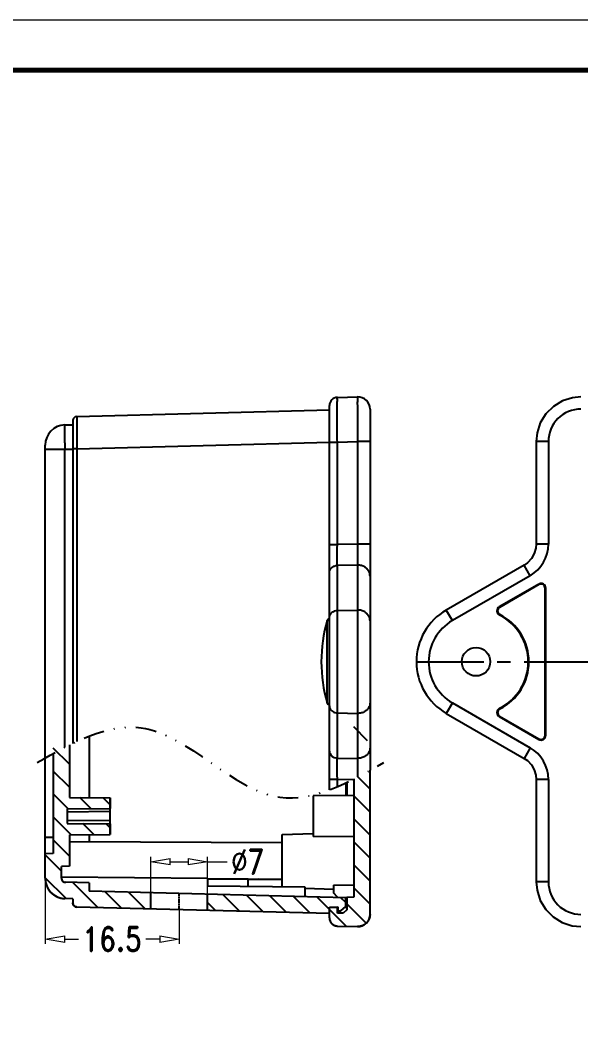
# Model space of a CAD drawing. Header units: millimetres. Extents: x 2271 to 2628, y -147 to 100.
# Drawn here: x 2429.2 to 2498.3, y -23.6 to 100.3 of the extents above; entities that cross this region are included whole.
import ezdxf

# ---------------------------------------------------------------- set-up
doc = ezdxf.new("R2010")
doc.units = ezdxf.units.MM
doc.linetypes.add('CENTER', pattern=[50.8, 31.75, -6.35, 6.35, -6.35])
doc.linetypes.add('DIVIDE', pattern=[31.75, 12.7, -6.35, 0, -6.35, 0, -6.35])
doc.layers.add('06___PRT_ALL_SURFS', color=7, linetype='Continuous')
doc.layers.add('dim', color=3, linetype='Continuous', lineweight=9)
doc.layers.add('from', color=7, linetype='Continuous', lineweight=13)
doc.styles.add('ROMAND', font='romand.shx', dxfattribs={"width": 0.8, "bigfont": 'gbcbig.shx'})
doc.dimstyles.new('YanXiu', dxfattribs={"dimtxt": 2.5, "dimasz": 2.2, "dimexe": 1, "dimexo": 0, "dimgap": 0.66, "dimtad": 0, "dimzin": 1, "dimdsep": 46, "dimtxsty": 'ROMAND', "dimblk": 'CLOSEDBLANK', "dimcen": 0, "dimclrd": 3, "dimclre": 3, "dimclrt": 7, "dimazin": 0, "dimtfac": 1, "dimtofl": 0, "dimtmove": 0, "dimatfit": 3, "dimldrblk": 'CLOSEDBLANK', "dimfxl": 0, "dimlwd": 5, "dimlwe": 5, "dimarcsym": 0})

# ---------------------------------------------------------------- blocks, each defined once
blk = doc.blocks.new('_ClosedBlank')
at = {"color": 0, "linetype": 'ByBlock', "lineweight": -2}
for p, q in [((-1, 0.167), (0, 0)), ((-1, 0.167), (-1, -0.167)), ((0, 0), (-1, -0.167))]:
    blk.add_line(p, q, dxfattribs=at)
blk = doc.blocks.new('*D25')
at = {"layer": 'Defpoints', "color": 0}
for p in [(2432.33, -5.31), (2448.83, -9.17), (2448.83, -12.79)]:
    blk.add_point(p, dxfattribs=at)
at = {"layer": 'dim', "color": 3, "lineweight": 5}
for p, q in [((2432.33, -5.31), (2432.33, -13.39)), ((2448.83, -9.17), (2448.83, -13.39)), ((2434.73, -12.79), (2436.44, -12.79)), ((2446.43, -12.79), (2444.73, -12.79))]:
    blk.add_line(p, q, dxfattribs=at)
at = {"layer": 'dim', "color": 3, "lineweight": 5, "xscale": 2.4, "yscale": 2.4, "zscale": 2.4, "rotation": 180}
blk.add_blockref('_ClosedBlank', (2432.33, -12.79), dxfattribs=at)
at = {"layer": 'dim', "color": 3, "lineweight": 5, "xscale": 2.4, "yscale": 2.4, "zscale": 2.4}
blk.add_blockref('_ClosedBlank', (2448.83, -12.79), dxfattribs=at)
at = {"layer": 'dim', "color": 7, "insert": (2440.58, -12.79), "char_height": 3, "attachment_point": 5, "style": 'ROMAND'}
blk.add_mtext('16.5', dxfattribs=at)
blk = doc.blocks.new('*D26')
at = {"layer": 'Defpoints', "color": 0}
for p in [(2452.33, -3.27), (2445.33, -7.08), (2452.33, -7.26)]:
    blk.add_point(p, dxfattribs=at)
at = {"layer": 'dim', "color": 3, "lineweight": 5}
for p, q in [((2445.33, -7.08), (2445.33, -2.67)), ((2447.73, -3.27), (2449.93, -3.27)), ((2452.33, -7.26), (2452.33, -2.67)), ((2452.33, -3.27), (2454.73, -3.27))]:
    blk.add_line(p, q, dxfattribs=at)
at = {"layer": 'dim', "color": 3, "lineweight": 5, "xscale": 2.4, "yscale": 2.4, "zscale": 2.4, "rotation": 180}
blk.add_blockref('_ClosedBlank', (2445.33, -3.27), dxfattribs=at)
at = {"layer": 'dim', "color": 3, "lineweight": 5, "xscale": 2.4, "yscale": 2.4, "zscale": 2.4}
blk.add_blockref('_ClosedBlank', (2452.33, -3.27), dxfattribs=at)
at = {"layer": 'dim', "color": 7, "insert": (2457.28, -3.27), "char_height": 3, "attachment_point": 5, "style": 'ROMAND'}
blk.add_mtext('%%c7', dxfattribs=at)

msp = doc.modelspace()

# ---------------------------------------------------------------- linework, layer by layer
at = {"color": 7, "linetype": 'Continuous'}
for p, q in [((2468.308, 53.868), (2470.795, 53.933)), ((2436.229, 51.528), (2467.334, 52.342)), ((2467.334, 5.585), (2467.334, 52.868)), ((2472.334, 52.433), (2472.334, 7.987)), ((2435.743, 51.028), (2435.743, 11.297)), ((2434.769, 50.489), (2435.743, 50.515)), ((2436.229, 47.529), (2467.334, 48.344)), ((2467.334, 48.37), (2468.308, 48.37)), ((2468.308, 48.37), (2470.795, 48.435)), ((2468.308, 35.79), (2468.308, 48.37)), ((2472.334, 48.435), (2470.795, 48.435)), ((2470.795, 48.435), (2470.795, 35.828)), ((2494.3, 48.435), (2492.8, 48.435)), ((2492.8, 48.435), (2492.8, 35.828)), ((2494.3, 48.435), (2494.3, 35.828)), ((2434.769, 47.49), (2435.743, 47.516)), ((2436.229, 47.529), (2435.743, 47.529)), ((2436.229, 47.529), (2436.229, 11.527)), ((2467.334, 35.79), (2468.308, 35.79)), ((2470.795, 35.828), (2468.308, 35.79)), ((2472.334, 35.828), (2470.795, 35.828)), ((2494.3, 35.828), (2492.8, 35.828)), ((2470.795, 33.23), (2468.308, 33.193)), ((2468.308, 9.492), (2468.308, 33.193)), ((2470.795, 33.23), (2470.795, 9.454)), ((2491.301, 33.231), (2481.72, 27.7)), ((2492.051, 31.932), (2491.301, 33.231)), ((2492.051, 31.932), (2482.47, 26.401)), ((2493.101, 30.899), (2488.248, 28.098)), ((2493.141, 30.829), (2488.288, 28.028)), ((2493.101, 30.899), (2493.141, 30.829)), ((2493.972, 30.396), (2493.891, 30.396)), ((2493.891, 12.288), (2493.891, 30.396)), ((2493.972, 12.288), (2493.972, 30.396)), ((2468.308, 27.643), (2470.795, 27.699)), ((2482.47, 26.401), (2481.72, 27.7)), ((2488.248, 28.098), (2488.288, 28.028)), ((2467.068, 16.257), (2467.068, 26.428)), ((2488.277, 27.076), (2488.314, 27.148)), ((2482.47, 16.284), (2481.72, 14.985)), ((2482.47, 16.284), (2492.051, 10.752)), ((2468.308, 15.041), (2470.795, 14.985)), ((2481.72, 14.985), (2491.301, 9.453)), ((2488.277, 15.608), (2488.314, 15.536)), ((2488.248, 14.587), (2488.288, 14.657)), ((2488.248, 14.587), (2493.101, 11.785)), ((2488.288, 14.657), (2493.141, 11.855)), ((2437.743, 12.18), (2437.743, 4.615)), ((2493.101, 11.785), (2493.141, 11.855)), ((2493.972, 12.288), (2493.891, 12.288)), ((2433.334, 10.052), (2433.334, -2.253)), ((2433.334, 10.052), (2433.334, -2.253)), ((2435.334, 11.097), (2435.334, 4.636)), ((2435.334, 11.097), (2435.334, 4.636)), ((2492.051, 10.752), (2491.301, 9.453)), ((2432.334, -5.306), (2432.334, 9.501)), ((2468.308, 9.492), (2470.795, 9.454)), ((2472.334, -9.749), (2472.334, 7.987)), ((2472.334, -9.749), (2472.334, 7.987)), ((2467.334, 6.894), (2468.308, 6.894)), ((2468.308, 5.978), (2468.308, 6.894)), ((2468.308, 6.894), (2470.208, 6.866)), ((2469.334, 6.44), (2469.334, 4.877)), ((2469.484, 6.511), (2469.484, 4.878)), ((2470.334, 6.929), (2470.334, -7.613)), ((2470.334, 6.929), (2470.334, -7.613)), ((2494.3, 6.857), (2492.8, 6.857)), ((2492.8, 6.857), (2492.8, -5.75)), ((2494.3, 6.857), (2494.3, -5.75)), ((2435.334, 4.636), (2440.334, 4.592)), ((2435.334, 4.636), (2440.334, 4.592)), ((2440.334, 4.592), (2440.334, 3.292)), ((2440.334, 0.092), (2440.334, 4.592)), ((2470.334, 4.886), (2465.334, 4.842)), ((2465.334, 4.841), (2465.334, -0.157)), ((2435.034, 3.246), (2440.334, 3.292)), ((2435.034, 3.246), (2440.334, 3.292)), ((2435.034, 3.246), (2435.034, 1.438)), ((2435.034, 3.246), (2435.034, 1.438)), ((2440.334, 2.892), (2435.034, 2.846)), ((2435.034, 1.838), (2440.334, 1.792)), ((2435.034, 1.438), (2440.334, 1.392)), ((2435.034, 1.438), (2440.334, 1.392)), ((2440.334, 1.392), (2440.334, 0.092)), ((2435.334, 0.049), (2440.334, 0.092)), ((2435.334, 0.049), (2440.334, 0.092)), ((2435.334, 0.049), (2435.334, -3.806)), ((2435.334, 0.049), (2435.334, -3.806)), ((2437.743, 0.07), (2437.743, -0.779)), ((2461.534, 0.092), (2465.33, 0.225)), ((2461.534, -6.367), (2461.534, 0.092)), ((2433.334, -0.306), (2432.334, -0.306)), ((2435.334, -0.766), (2461.534, -0.904)), ((2470.334, -0.201), (2465.334, -0.158)), ((2433.334, -2.253), (2432.334, -2.306)), ((2433.334, -2.253), (2432.334, -2.306)), ((2432.334, -5.306), (2432.334, -2.306)), ((2435.334, -3.806), (2434.334, -3.858)), ((2435.334, -3.806), (2434.334, -3.858)), ((2434.334, -5.306), (2434.334, -3.858)), ((2434.334, -5.306), (2434.334, -3.858)), ((2452.334, -5.314), (2434.334, -5.157)), ((2437.743, -5.882), (2434.821, -5.805)), ((2437.743, -5.882), (2434.821, -5.805)), ((2437.743, -5.882), (2437.743, -6.882)), ((2437.743, -5.882), (2437.743, -6.882)), ((2452.334, -5.314), (2452.334, -6.287)), ((2457.334, -6.331), (2457.334, -5.399)), ((2457.334, -5.434), (2461.534, -5.412)), ((2461.534, -5.506), (2458.545, -5.428)), ((2467.834, -6.16), (2470.334, -6.094)), ((2467.834, -6.16), (2467.834, -7.102)), ((2494.3, -5.75), (2492.8, -5.75)), ((2469.334, -7.71), (2437.743, -6.882)), ((2469.334, -7.71), (2437.743, -6.882)), ((2464.334, -6.392), (2452.334, -6.287)), ((2464.33, -6.505), (2467.834, -6.628)), ((2464.334, -7.579), (2464.334, -6.392)), ((2468.334, -7.619), (2467.834, -7.102)), ((2435.743, -7.83), (2434.769, -7.805)), ((2435.743, -7.83), (2434.769, -7.805)), ((2435.743, -7.83), (2435.743, -8.344)), ((2435.743, -7.83), (2435.743, -8.344)), ((2468.334, -7.619), (2469.484, -7.66)), ((2469.334, -8.787), (2469.334, -7.654)), ((2469.334, -8.787), (2469.334, -7.71)), ((2470.334, -7.613), (2469.484, -7.658)), ((2470.334, -7.613), (2469.484, -7.658)), ((2469.484, -7.658), (2469.484, -9.189)), ((2469.484, -7.658), (2469.484, -9.189)), ((2467.334, -9.658), (2436.229, -8.843)), ((2467.334, -9.658), (2436.229, -8.843)), ((2467.334, -8.857), (2468.384, -8.82)), ((2467.334, -8.857), (2468.384, -8.82)), ((2467.334, -9.658), (2467.334, -8.857)), ((2467.334, -10.184), (2467.334, -8.857)), ((2468.388, -8.921), (2467.334, -8.957)), ((2468.334, -8.922), (2467.334, -8.957)), ((2467.334, -10.184), (2467.334, -8.957)), ((2468.334, -9.609), (2468.334, -8.922)), ((2468.334, -9.609), (2468.334, -8.922)), ((2469.014, -9.609), (2468.334, -9.609)), ((2469.014, -9.609), (2468.334, -9.609)), ((2468.384, -8.82), (2468.384, -9.32)), ((2468.384, -8.82), (2468.384, -9.32)), ((2468.384, -9.32), (2468.734, -9.32)), ((2468.384, -9.32), (2468.734, -9.32)), ((2468.734, -9.32), (2469.334, -8.787)), ((2468.734, -9.32), (2469.334, -8.787)), ((2469.484, -9.189), (2469.014, -9.609)), ((2469.484, -9.189), (2469.014, -9.609)), ((2469.484, -8.882), (2469.217, -8.892)), ((2468.308, -11.183), (2470.795, -11.248)), ((2468.308, -11.183), (2470.795, -11.248))]:
    msp.add_line(p, q, dxfattribs=at)
at = {"color": 1, "linetype": 'CENTER', "ltscale": 0.260729}
msp.add_line((2478.05, 21.342), (2612.732, 21.342), dxfattribs=at)
at = {"color": 5, "linetype": 'Continuous'}
for p, q in [((2472.034, 11.621), (2470.334, 13.321)), ((2435.334, 8.723), (2433.334, 10.723)), ((2435.334, 5.894), (2433.334, 7.894)), ((2472.334, 5.664), (2470.82, 7.178)), ((2435.153, 3.247), (2433.334, 5.066)), ((2437.957, 3.271), (2436.604, 4.625)), ((2440.334, 3.723), (2439.457, 4.6)), ((2472.334, 2.835), (2470.334, 4.835)), ((2435.521, 0.05), (2433.334, 2.237)), ((2438.325, 0.075), (2436.979, 1.421)), ((2440.334, 0.894), (2439.832, 1.397)), ((2472.334, 0.007), (2470.334, 2.007)), ((2435.334, -2.591), (2433.334, -0.591)), ((2472.334, -2.822), (2470.334, -0.822)), ((2434.334, -4.419), (2432.334, -2.419)), ((2472.334, -5.65), (2470.334, -3.65)), ((2434.894, -7.808), (2432.334, -5.248)), ((2438.826, -8.911), (2435.744, -5.83)), ((2441.731, -8.987), (2439.676, -6.933)), ((2444.635, -9.063), (2442.581, -7.009)), ((2456.253, -9.368), (2454.198, -7.313)), ((2459.157, -9.444), (2457.103, -7.389)), ((2472.334, -8.478), (2470.334, -6.478)), ((2453.348, -9.292), (2452.334, -8.277)), ((2462.062, -9.52), (2460.007, -7.465)), ((2464.966, -9.596), (2462.912, -7.541)), ((2467.334, -9.135), (2465.816, -7.617)), ((2469.334, -8.307), (2468.721, -7.693)), ((2471.866, -10.838), (2469.484, -8.457)), ((2469.411, -11.212), (2467.334, -9.135))]:
    msp.add_line(p, q, dxfattribs=at)
at = {"color": 6}
for p, q in [((2445.334, -9.082), (2445.334, -7.081)), ((2452.334, -9.265), (2452.334, -7.264))]:
    msp.add_line(p, q, dxfattribs=at)
at = {"color": 1, "linetype": 'CENTER', "ltscale": 0.016005}
msp.add_line((2448.834, -9.173), (2448.834, -7.173), dxfattribs=at)
at = {"color": 7, "linetype": 'Continuous'}
for points in [[(2498.299, 53.933), (2497.265, 53.835), (2496.025, 53.441), (2494.91, 52.765), (2493.985, 51.845), (2493.303, 50.732), (2492.902, 49.492), (2492.8, 48.435)], [(2492.8, 35.828), (2492.759, 35.333), (2492.561, 34.655), (2492.21, 34.041), (2491.724, 33.526), (2491.301, 33.231)], [(2491.301, 9.453), (2491.71, 9.169), (2492.199, 8.658), (2492.554, 8.046), (2492.756, 7.369), (2492.8, 6.857)], [(2492.8, -5.75), (2492.898, -6.784), (2493.292, -8.024), (2493.968, -9.139), (2494.888, -10.064), (2496.001, -10.746), (2497.241, -11.146), (2498.299, -11.249)]]:
    msp.add_lwpolyline(points, dxfattribs=at)
msp.add_circle((2485.391, 21.342), 1.75, dxfattribs=at)
for centre, radius, start, end in [((2468.334, 52.868), 1, 91.49992, 179.99698), ((2470.834, 52.433), 1.5, 0.00117, 91.49997), ((2498.298, 48.435), 3.998, 89.99232, 180.00768), ((2436.243, 51.028), 0.5, 91.49981, 179.99264), ((2489.802, 35.828), 4.498, 299.99933, 0.00056), ((2493.391, 30.396), 0.581, 0, 120), ((2493.391, 30.396), 0.5, 0, 120), ((2485.391, 21.342), 7.341, 120, 240), ((2488.538, 27.595), 0.581, 120, 243.28019), ((2488.538, 27.595), 0.5, 120, 243.28019), ((2484.334, 21.342), 18, 163.58886, 196.41114), ((2467.355, 26.343), 0.3, 94.03587, 163.58886), ((2485.391, 21.342), 5.841, 120, 240), ((2485.391, 21.342), 6.419, 296.71981, 63.28019), ((2485.391, 21.342), 6.5, 296.71981, 63.28019), ((2467.355, 16.341), 0.3, 196.41114, 265.96413), ((2488.538, 15.09), 0.581, 116.71981, 240), ((2488.538, 15.09), 0.5, 116.71981, 240), ((2493.391, 12.288), 0.581, 240, 0), ((2493.391, 12.288), 0.5, 240, 0), ((2489.802, 6.857), 4.498, 359.99845, 60.00166), ((2434.834, -5.306), 2.5, 180, 268.5), ((2434.834, -5.306), 0.5, 180, 268.5), ((2498.298, -5.751), 3.998, 179.99232, 270.00768), ((2436.243, -8.344), 0.5, 180, 268.5), ((2470.834, -9.749), 1.5, 268.5, 0), ((2468.334, -10.184), 1, 180, 268.5)]:
    msp.add_arc(centre, radius, start, end, dxfattribs=at)
at = {"color": 7, "linetype": 'Continuous', "extrusion": (0, 0, -1)}
msp.add_ellipse((2284.436, -3.158), major_axis=(-364.561, 0), ratio=0.0069816, start_param=-2.0649226, end_param=-2.0494094, dxfattribs=at)
at = {"color": 7, "linetype": 'Continuous'}
for points, start_tangent, end_tangent in [([(2468.308, 48.37), (2468.303, 49.593), (2468.299, 50.755), (2468.297, 51.798), (2468.297, 52.668), (2468.299, 53.323), (2468.303, 53.73), (2468.308, 53.868)], (-0.0047572, 0.9999887), (0.9992815, 0.0379016)), ([(2470.795, 53.933), (2470.787, 53.795), (2470.782, 53.388), (2470.779, 52.733), (2470.779, 51.863), (2470.782, 50.82), (2470.787, 49.658), (2470.795, 48.435)], (-0.9991398, -0.0414695), (0.0071341, -0.9999746)), ([(2436.229, 51.528), (2436.227, 51.427), (2436.225, 51.132), (2436.224, 50.655), (2436.224, 50.022), (2436.225, 49.264), (2436.227, 48.419), (2436.229, 47.529)], (-0.998496, -0.0548248), (0.0032709, -0.9999947)), ([(2468.308, 33.193), (2468.305, 33.561), (2468.304, 34.027), (2468.304, 34.57), (2468.305, 35.167), (2468.308, 35.79)], (-0.0100806, 0.9999492), (0.0050337, 0.9999873)), ([(2470.795, 35.828), (2470.791, 35.204), (2470.789, 34.608), (2470.789, 34.065), (2470.791, 33.599), (2470.795, 33.23)], (-0.0075552, -0.9999715), (0.0151346, -0.9998855)), ([(2467.334, 32.327), (2467.408, 32.653), (2467.618, 32.931), (2467.933, 33.121), (2468.308, 33.193)], (0, 1), (0.999743, 0.0226718)), ([(2472.334, 31.932), (2472.258, 32.34), (2472.038, 32.706), (2471.697, 32.995), (2471.268, 33.175), (2470.795, 33.23)], (0, 1), (-0.999743, -0.0226718)), ([(2467.334, 26.777), (2467.382, 27.04), (2467.519, 27.279), (2467.734, 27.47), (2468.005, 27.595), (2468.308, 27.643)], (0, 1), (0.999743, 0.0226718)), ([(2472.334, 26.401), (2472.258, 26.809), (2472.038, 27.175), (2471.697, 27.464), (2471.268, 27.644), (2470.795, 27.699)], (0, 1), (-0.999743, -0.0226718)), ([(2472.334, 16.284), (2472.258, 15.876), (2472.038, 15.509), (2471.697, 15.221), (2471.268, 15.04), (2470.795, 14.985)], (0, -1), (-0.999743, 0.0226718)), ([(2467.334, 15.907), (2467.382, 15.644), (2467.519, 15.405), (2467.734, 15.215), (2468.005, 15.089), (2468.308, 15.041)], (0, -1), (0.999743, -0.0226718)), ([(2467.334, 10.357), (2467.408, 10.031), (2467.618, 9.753), (2467.933, 9.564), (2468.308, 9.491)], (0, -1), (0.999743, -0.0226718)), ([(2472.334, 10.752), (2472.258, 10.345), (2472.038, 9.978), (2471.697, 9.69), (2471.268, 9.509), (2470.795, 9.454)], (0, -1), (-0.999743, 0.0226718)), ([(2468.308, 6.894), (2468.305, 7.518), (2468.304, 8.114), (2468.304, 8.657), (2468.305, 9.123), (2468.308, 9.492)], (-0.0050337, 0.9999873), (0.0100806, 0.9999492)), ([(2432.334, -5.306), (2432.334, -5.333), (2432.335, -5.36), (2432.336, -5.388), (2432.337, -5.416), (2432.338, -5.443), (2432.34, -5.471), (2432.342, -5.499), (2432.344, -5.527), (2432.347, -5.555), (2432.35, -5.583), (2432.353, -5.612), (2432.357, -5.64), (2432.361, -5.669), (2432.365, -5.697), (2432.37, -5.726), (2432.375, -5.754), (2432.38, -5.783), (2432.386, -5.811), (2432.392, -5.84), (2432.398, -5.869), (2432.405, -5.897), (2432.412, -5.926), (2432.42, -5.955), (2432.428, -5.984), (2432.436, -6.012), (2432.445, -6.041), (2432.454, -6.07), (2432.463, -6.098), (2432.473, -6.127), (2432.483, -6.155), (2432.494, -6.184), (2432.504, -6.212), (2432.516, -6.241), (2432.527, -6.269), (2432.539, -6.297), (2432.552, -6.326), (2432.564, -6.354), (2432.578, -6.382), (2432.591, -6.409), (2432.605, -6.437), (2432.619, -6.465), (2432.634, -6.492), (2432.649, -6.52), (2432.664, -6.547), (2432.68, -6.574), (2432.696, -6.601), (2432.712, -6.628), (2432.729, -6.654), (2432.746, -6.68), (2432.764, -6.707), (2432.782, -6.733), (2432.8, -6.758), (2432.818, -6.784), (2432.837, -6.809), (2432.856, -6.835), (2432.876, -6.86), (2432.896, -6.884), (2432.916, -6.909), (2432.936, -6.933), (2432.957, -6.957), (2432.978, -6.981), (2433, -7.004), (2433.021, -7.027), (2433.043, -7.05), (2433.066, -7.073), (2433.088, -7.095), (2433.111, -7.117), (2433.134, -7.139), (2433.158, -7.16), (2433.181, -7.181), (2433.205, -7.202), (2433.23, -7.223), (2433.254, -7.243), (2433.279, -7.263), (2433.303, -7.282), (2433.329, -7.301), (2433.354, -7.32), (2433.379, -7.339), (2433.405, -7.357), (2433.431, -7.375), (2433.457, -7.392), (2433.483, -7.409), (2433.51, -7.426), (2433.537, -7.442), (2433.563, -7.459), (2433.59, -7.474), (2433.617, -7.49), (2433.645, -7.504), (2433.672, -7.519), (2433.699, -7.533), (2433.727, -7.547), (2433.755, -7.561), (2433.783, -7.574), (2433.811, -7.586), (2433.839, -7.599), (2433.867, -7.611), (2433.895, -7.622), (2433.923, -7.634), (2433.951, -7.645), (2433.98, -7.655), (2434.008, -7.665), (2434.036, -7.675), (2434.065, -7.684), (2434.093, -7.693), (2434.122, -7.702), (2434.15, -7.71), (2434.179, -7.718), (2434.208, -7.726), (2434.236, -7.733), (2434.265, -7.74), (2434.293, -7.746), (2434.321, -7.752), (2434.35, -7.758), (2434.378, -7.764), (2434.407, -7.769), (2434.435, -7.774), (2434.463, -7.778), (2434.491, -7.782), (2434.519, -7.786), (2434.548, -7.789), (2434.575, -7.792), (2434.603, -7.795), (2434.631, -7.797), (2434.659, -7.799), (2434.687, -7.801), (2434.714, -7.803), (2434.741, -7.804), (2434.769, -7.805)], (0, -1), (0.9996573, -0.0261769)), ([(2434.334, -5.306), (2434.334, -5.311), (2434.334, -5.317), (2434.334, -5.322), (2434.335, -5.328), (2434.335, -5.333), (2434.335, -5.339), (2434.336, -5.344), (2434.336, -5.35), (2434.337, -5.356), (2434.337, -5.361), (2434.338, -5.367), (2434.339, -5.373), (2434.339, -5.378), (2434.34, -5.384), (2434.341, -5.39), (2434.342, -5.395), (2434.343, -5.401), (2434.345, -5.407), (2434.346, -5.412), (2434.347, -5.418), (2434.348, -5.424), (2434.35, -5.43), (2434.351, -5.435), (2434.353, -5.441), (2434.355, -5.447), (2434.356, -5.453), (2434.358, -5.458), (2434.36, -5.464), (2434.362, -5.47), (2434.364, -5.476), (2434.366, -5.481), (2434.368, -5.487), (2434.37, -5.493), (2434.373, -5.498), (2434.375, -5.504), (2434.378, -5.51), (2434.38, -5.515), (2434.383, -5.521), (2434.386, -5.526), (2434.388, -5.532), (2434.391, -5.537), (2434.394, -5.543), (2434.397, -5.548), (2434.4, -5.554), (2434.403, -5.559), (2434.407, -5.565), (2434.41, -5.57), (2434.413, -5.575), (2434.417, -5.581), (2434.42, -5.586), (2434.424, -5.591), (2434.427, -5.596), (2434.431, -5.601), (2434.435, -5.606), (2434.439, -5.611), (2434.443, -5.616), (2434.446, -5.621), (2434.451, -5.626), (2434.455, -5.631), (2434.459, -5.636), (2434.463, -5.641), (2434.467, -5.645), (2434.472, -5.65), (2434.476, -5.654), (2434.48, -5.659), (2434.485, -5.663), (2434.49, -5.668), (2434.494, -5.672), (2434.499, -5.677), (2434.504, -5.681), (2434.508, -5.685), (2434.513, -5.689), (2434.518, -5.693), (2434.523, -5.697), (2434.528, -5.701), (2434.533, -5.705), (2434.538, -5.709), (2434.543, -5.712), (2434.548, -5.716), (2434.554, -5.719), (2434.559, -5.723), (2434.564, -5.726), (2434.569, -5.73), (2434.575, -5.733), (2434.58, -5.736), (2434.585, -5.739), (2434.591, -5.742), (2434.596, -5.745), (2434.602, -5.748), (2434.607, -5.751), (2434.613, -5.754), (2434.618, -5.757), (2434.624, -5.759), (2434.629, -5.762), (2434.635, -5.764), (2434.641, -5.767), (2434.646, -5.769), (2434.652, -5.771), (2434.658, -5.773), (2434.663, -5.775), (2434.669, -5.778), (2434.675, -5.779), (2434.68, -5.781), (2434.686, -5.783), (2434.692, -5.785), (2434.697, -5.787), (2434.703, -5.788), (2434.709, -5.79), (2434.715, -5.791), (2434.72, -5.792), (2434.726, -5.794), (2434.732, -5.795), (2434.737, -5.796), (2434.743, -5.797), (2434.749, -5.798), (2434.754, -5.799), (2434.76, -5.8), (2434.766, -5.801), (2434.771, -5.802), (2434.777, -5.802), (2434.782, -5.803), (2434.788, -5.803), (2434.794, -5.804), (2434.799, -5.804), (2434.805, -5.805), (2434.81, -5.805), (2434.816, -5.805), (2434.821, -5.805)], (0, -1), (0.9996573, -0.0261769)), ([(2436.229, -8.843), (2436.224, -8.843), (2436.219, -8.843), (2436.213, -8.843), (2436.208, -8.842), (2436.202, -8.842), (2436.196, -8.841), (2436.191, -8.841), (2436.185, -8.84), (2436.18, -8.84), (2436.174, -8.839), (2436.168, -8.838), (2436.163, -8.837), (2436.157, -8.836), (2436.151, -8.835), (2436.146, -8.834), (2436.14, -8.833), (2436.134, -8.832), (2436.129, -8.83), (2436.123, -8.829), (2436.117, -8.828), (2436.112, -8.826), (2436.106, -8.824), (2436.1, -8.823), (2436.094, -8.821), (2436.089, -8.819), (2436.083, -8.817), (2436.077, -8.815), (2436.072, -8.813), (2436.066, -8.811), (2436.06, -8.809), (2436.055, -8.807), (2436.049, -8.805), (2436.043, -8.802), (2436.038, -8.8), (2436.032, -8.797), (2436.027, -8.795), (2436.021, -8.792), (2436.016, -8.789), (2436.01, -8.786), (2436.005, -8.783), (2435.999, -8.78), (2435.994, -8.777), (2435.988, -8.774), (2435.983, -8.771), (2435.978, -8.768), (2435.972, -8.764), (2435.967, -8.761), (2435.962, -8.757), (2435.957, -8.754), (2435.952, -8.75), (2435.946, -8.746), (2435.941, -8.743), (2435.936, -8.739), (2435.931, -8.735), (2435.927, -8.731), (2435.922, -8.727), (2435.917, -8.723), (2435.912, -8.719), (2435.907, -8.714), (2435.903, -8.71), (2435.898, -8.706), (2435.893, -8.701), (2435.889, -8.697), (2435.884, -8.692), (2435.88, -8.688), (2435.876, -8.683), (2435.871, -8.679), (2435.867, -8.674), (2435.863, -8.669), (2435.859, -8.664), (2435.855, -8.659), (2435.851, -8.654), (2435.847, -8.649), (2435.843, -8.644), (2435.839, -8.639), (2435.836, -8.634), (2435.832, -8.629), (2435.828, -8.624), (2435.825, -8.618), (2435.822, -8.613), (2435.818, -8.608), (2435.815, -8.603), (2435.812, -8.597), (2435.809, -8.592), (2435.805, -8.586), (2435.802, -8.581), (2435.8, -8.575), (2435.797, -8.57), (2435.794, -8.564), (2435.791, -8.559), (2435.789, -8.553), (2435.786, -8.548), (2435.784, -8.542), (2435.781, -8.536), (2435.779, -8.531), (2435.777, -8.525), (2435.774, -8.519), (2435.772, -8.513), (2435.77, -8.508), (2435.768, -8.502), (2435.766, -8.496), (2435.765, -8.491), (2435.763, -8.485), (2435.761, -8.479), (2435.76, -8.473), (2435.758, -8.468), (2435.757, -8.462), (2435.755, -8.456), (2435.754, -8.45), (2435.753, -8.445), (2435.752, -8.439), (2435.751, -8.433), (2435.75, -8.427), (2435.749, -8.422), (2435.748, -8.416), (2435.747, -8.41), (2435.746, -8.405), (2435.746, -8.399), (2435.745, -8.393), (2435.745, -8.388), (2435.744, -8.382), (2435.744, -8.377), (2435.743, -8.371), (2435.743, -8.365), (2435.743, -8.36), (2435.743, -8.354), (2435.743, -8.349), (2435.743, -8.344)], (-0.9996573, 0.0261769), (0, 1)), ([(2472.334, -9.749), (2472.334, -9.766), (2472.334, -9.783), (2472.333, -9.8), (2472.333, -9.817), (2472.332, -9.834), (2472.331, -9.851), (2472.329, -9.868), (2472.328, -9.886), (2472.326, -9.903), (2472.324, -9.92), (2472.322, -9.938), (2472.32, -9.955), (2472.317, -9.973), (2472.315, -9.99), (2472.312, -10.008), (2472.308, -10.026), (2472.305, -10.043), (2472.301, -10.061), (2472.297, -10.079), (2472.293, -10.097), (2472.289, -10.114), (2472.284, -10.132), (2472.28, -10.15), (2472.275, -10.168), (2472.269, -10.185), (2472.264, -10.203), (2472.258, -10.221), (2472.252, -10.239), (2472.246, -10.256), (2472.239, -10.274), (2472.233, -10.292), (2472.226, -10.309), (2472.218, -10.327), (2472.211, -10.344), (2472.203, -10.362), (2472.195, -10.379), (2472.187, -10.396), (2472.179, -10.414), (2472.17, -10.431), (2472.161, -10.448), (2472.152, -10.465), (2472.143, -10.482), (2472.133, -10.499), (2472.124, -10.515), (2472.114, -10.532), (2472.103, -10.549), (2472.093, -10.565), (2472.082, -10.581), (2472.071, -10.598), (2472.06, -10.614), (2472.048, -10.63), (2472.037, -10.645), (2472.025, -10.661), (2472.013, -10.677), (2472.001, -10.692), (2471.988, -10.707), (2471.975, -10.722), (2471.962, -10.737), (2471.949, -10.752), (2471.936, -10.767), (2471.923, -10.781), (2471.909, -10.795), (2471.895, -10.81), (2471.881, -10.823), (2471.867, -10.837), (2471.852, -10.851), (2471.838, -10.864), (2471.823, -10.877), (2471.808, -10.89), (2471.793, -10.903), (2471.777, -10.915), (2471.762, -10.928), (2471.746, -10.94), (2471.731, -10.952), (2471.715, -10.963), (2471.699, -10.975), (2471.683, -10.986), (2471.667, -10.997), (2471.65, -11.008), (2471.634, -11.018), (2471.617, -11.028), (2471.6, -11.039), (2471.584, -11.048), (2471.567, -11.058), (2471.55, -11.067), (2471.533, -11.077), (2471.515, -11.085), (2471.498, -11.094), (2471.481, -11.102), (2471.463, -11.111), (2471.446, -11.119), (2471.428, -11.126), (2471.411, -11.134), (2471.393, -11.141), (2471.375, -11.148), (2471.358, -11.155), (2471.34, -11.161), (2471.322, -11.167), (2471.304, -11.173), (2471.286, -11.179), (2471.269, -11.185), (2471.251, -11.19), (2471.233, -11.195), (2471.215, -11.2), (2471.197, -11.204), (2471.179, -11.209), (2471.161, -11.213), (2471.143, -11.217), (2471.126, -11.22), (2471.108, -11.224), (2471.09, -11.227), (2471.072, -11.23), (2471.055, -11.233), (2471.037, -11.235), (2471.019, -11.238), (2471.002, -11.24), (2470.984, -11.241), (2470.966, -11.243), (2470.949, -11.245), (2470.932, -11.246), (2470.914, -11.247), (2470.897, -11.248), (2470.88, -11.248), (2470.863, -11.249), (2470.846, -11.249), (2470.829, -11.249), (2470.812, -11.249), (2470.795, -11.248)], (0, -1), (-0.9996573, 0.0261769)), ([(2467.334, -10.184), (2467.334, -10.195), (2467.334, -10.206), (2467.335, -10.217), (2467.335, -10.228), (2467.336, -10.239), (2467.336, -10.25), (2467.337, -10.261), (2467.338, -10.272), (2467.339, -10.284), (2467.34, -10.295), (2467.342, -10.306), (2467.343, -10.317), (2467.345, -10.329), (2467.347, -10.34), (2467.348, -10.352), (2467.35, -10.363), (2467.353, -10.375), (2467.355, -10.386), (2467.357, -10.397), (2467.36, -10.409), (2467.363, -10.42), (2467.365, -10.432), (2467.368, -10.443), (2467.372, -10.455), (2467.375, -10.466), (2467.378, -10.478), (2467.382, -10.489), (2467.386, -10.501), (2467.39, -10.512), (2467.394, -10.524), (2467.398, -10.535), (2467.402, -10.546), (2467.407, -10.558), (2467.411, -10.569), (2467.416, -10.58), (2467.421, -10.592), (2467.426, -10.603), (2467.432, -10.614), (2467.437, -10.625), (2467.442, -10.636), (2467.448, -10.647), (2467.454, -10.658), (2467.46, -10.669), (2467.466, -10.68), (2467.472, -10.691), (2467.479, -10.702), (2467.485, -10.712), (2467.492, -10.723), (2467.499, -10.734), (2467.506, -10.744), (2467.513, -10.755), (2467.52, -10.765), (2467.528, -10.775), (2467.535, -10.785), (2467.543, -10.795), (2467.551, -10.805), (2467.559, -10.815), (2467.567, -10.825), (2467.575, -10.835), (2467.583, -10.844), (2467.592, -10.854), (2467.6, -10.863), (2467.609, -10.872), (2467.618, -10.881), (2467.627, -10.891), (2467.636, -10.899), (2467.645, -10.908), (2467.654, -10.917), (2467.664, -10.926), (2467.673, -10.934), (2467.683, -10.942), (2467.692, -10.95), (2467.702, -10.959), (2467.712, -10.967), (2467.722, -10.974), (2467.732, -10.982), (2467.742, -10.99), (2467.752, -10.997), (2467.763, -11.004), (2467.773, -11.011), (2467.783, -11.018), (2467.794, -11.025), (2467.804, -11.032), (2467.815, -11.038), (2467.826, -11.045), (2467.837, -11.051), (2467.847, -11.057), (2467.858, -11.063), (2467.869, -11.069), (2467.88, -11.075), (2467.891, -11.08), (2467.902, -11.086), (2467.914, -11.091), (2467.925, -11.096), (2467.936, -11.101), (2467.947, -11.106), (2467.958, -11.11), (2467.97, -11.115), (2467.981, -11.119), (2467.992, -11.123), (2468.004, -11.128), (2468.015, -11.131), (2468.026, -11.135), (2468.038, -11.139), (2468.049, -11.142), (2468.061, -11.146), (2468.072, -11.149), (2468.084, -11.152), (2468.095, -11.155), (2468.106, -11.157), (2468.118, -11.16), (2468.129, -11.162), (2468.14, -11.165), (2468.152, -11.167), (2468.163, -11.169), (2468.174, -11.171), (2468.186, -11.173), (2468.197, -11.174), (2468.208, -11.176), (2468.22, -11.177), (2468.231, -11.178), (2468.242, -11.179), (2468.253, -11.18), (2468.264, -11.181), (2468.275, -11.182), (2468.286, -11.183), (2468.297, -11.183), (2468.308, -11.183)], (0, -1), (0.9996573, -0.0261769))]:
    msp.add_spline(points, degree=3, dxfattribs=dict(at, start_tangent=start_tangent, end_tangent=end_tangent))
at = {"color": 2, "linetype": 'DIVIDE', "ltscale": 0.2}
msp.add_spline([(2431.33, 8.941), (2444.146, 13.213), (2461.234, 4.669), (2474.05, 8.941)], degree=3, dxfattribs=at)
msp.add_spline([(2431.33, 8.941), (2444.146, 13.213), (2461.234, 4.669), (2474.05, 8.941)], degree=3, dxfattribs=at)
at = {"color": 7, "linetype": 'Continuous'}
msp.add_open_spline([(2470.795, 9.454), (2470.793, 9.331), (2470.79, 9.053), (2470.789, 8.594), (2470.789, 8.059), (2470.79, 7.573), (2470.792, 7.269), (2470.793, 7.163)], degree=3, knots=[0, 0, 0, 0, 0.3685512, 0.8345982, 1.3772489, 1.9737971, 2.2904785, 2.2904785, 2.2904785, 2.2904785], dxfattribs=at)
at = {"layer": '06___PRT_ALL_SURFS', "color": 7, "linetype": 'Continuous'}
for p, q in [((2434.769, 50.489), (2435.743, 50.515)), ((2434.754, 48.266), (2434.75, 48.489)), ((2432.334, 9.501), (2432.334, 47.99)), ((2432.334, 47.49), (2434.769, 47.49)), ((2434.769, 10.812), (2434.769, 47.49))]:
    msp.add_line(p, q, dxfattribs=at)
for centre, radius, start, end in [((2434.834, 47.99), 2.5, 91.5, 179.99983), ((2634.126, 51.653), 199.4, 180.97332, 181.19632)]:
    msp.add_arc(centre, radius, start, end, dxfattribs=at)
at = {"layer": '06___PRT_ALL_SURFS', "color": 7, "linetype": 'Continuous', "start_tangent": (-0.0166721, 0.999861), "end_tangent": (0.9995871, 0.0287345)}
msp.add_spline([(2434.75, 48.489), (2434.745, 48.989), (2434.742, 49.61), (2434.745, 50.087), (2434.754, 50.387), (2434.769, 50.489)], degree=3, dxfattribs=at)
at = {"layer": 'from'}
msp.add_lwpolyline([(2271.474, -147.482), (2628.041, -147.482), (2628.041, 100.299), (2271.474, 100.299)], close=True, dxfattribs=at)
at = {"layer": 'from', "const_width": 0.615}
msp.add_lwpolyline([(2277.619, -141.337), (2277.619, 94.154), (2621.896, 94.154), (2621.896, -141.337), (2277.619, -141.337)], dxfattribs=at)

# ---------------------------------------------------------------- dimensions: what is measured, and where the dimension line sits
at = {"layer": 'dim'}
dim = msp.add_linear_dim(base=(2452.334, -3.268), p1=(2445.334, -7.081), p2=(2452.334, -7.264), text='%%c<>', dimstyle='YanXiu', override={"dimtxt": 3, "dimasz": 2.4, "dimexe": 0.5997, "dimgap": 0.5997, "dimzin": 8}, dxfattribs=at)
dim.commit()
dim.dimension.update_dxf_attribs({"geometry": '*D26', "text_midpoint": (2457.277, -3.268)})
dim = msp.add_linear_dim(base=(2448.834, -12.793), p1=(2432.334, -5.306), p2=(2448.834, -9.173), dimstyle='YanXiu', override={"dimtxt": 3, "dimasz": 2.4, "dimexe": 0.5997, "dimgap": 0.5997, "dimzin": 8}, dxfattribs=at)
dim.commit()
dim.dimension.update_dxf_attribs({"geometry": '*D25', "text_midpoint": (2440.584, -12.793)})

doc.saveas('drawing.dxf')
